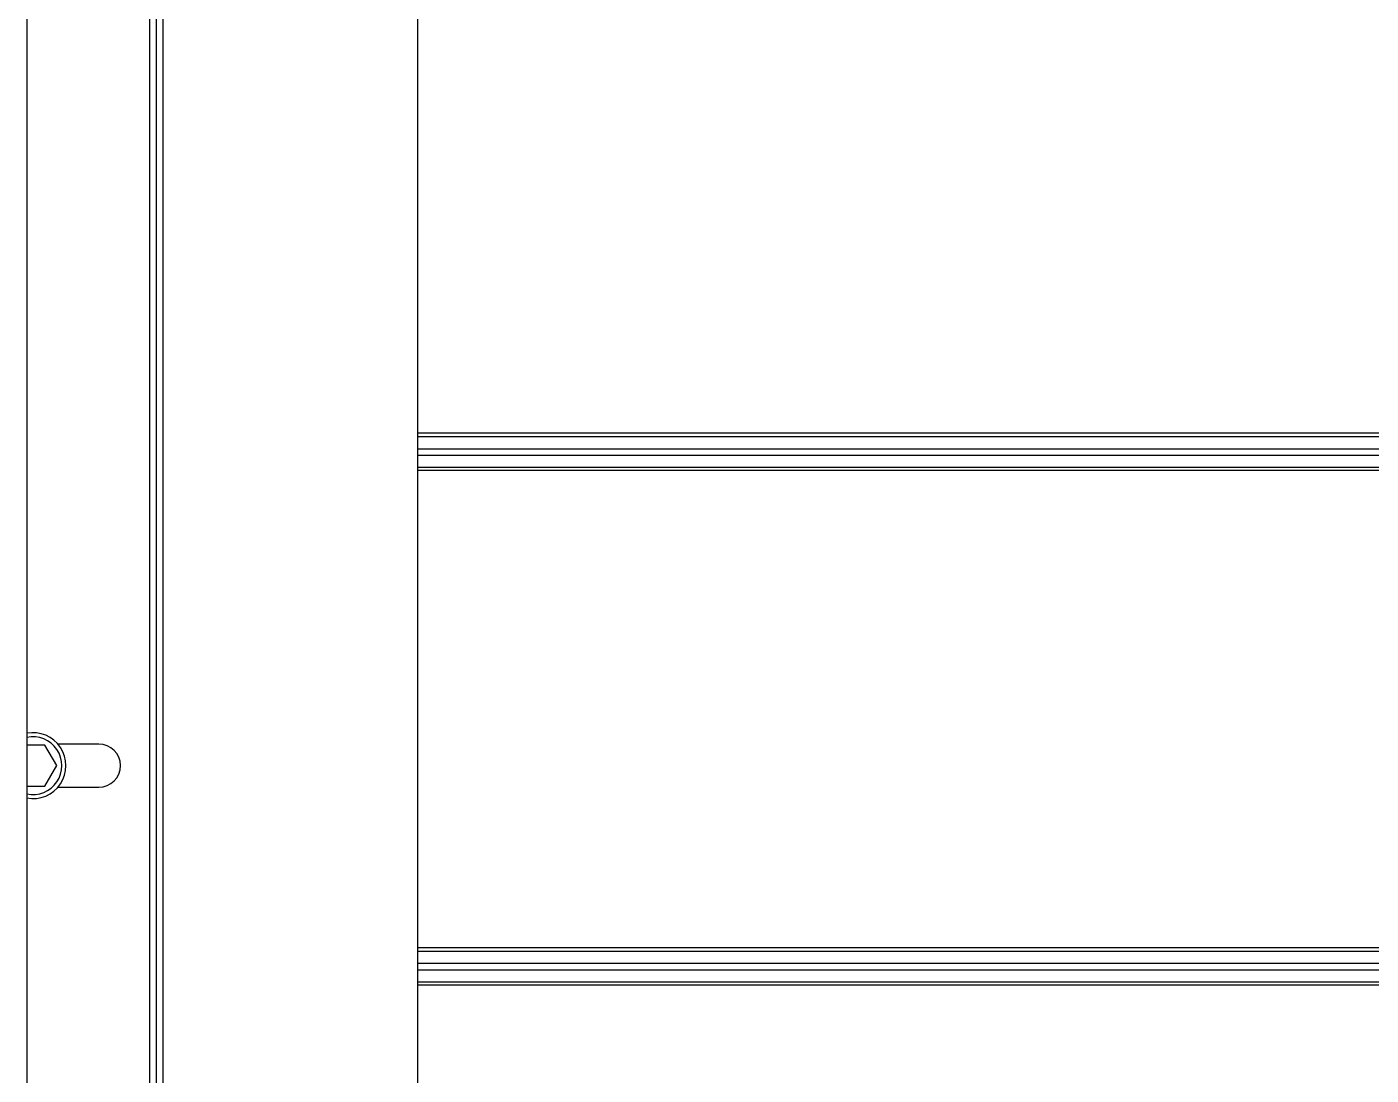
# Model space of a CAD drawing. Header units: millimetres. Extents: x 21899 to 38731, y -5425 to 3612.
# Drawn here: x 22209.1 to 22535.6, y -5168.4 to -4913.7 of the extents above; entities that cross this region are included whole.
import ezdxf

# ---------------------------------------------------------------- set-up
doc = ezdxf.new("R2010")
doc.units = ezdxf.units.MM

msp = doc.modelspace()

# ---------------------------------------------------------------- linework, layer by layer
at = {"color": 7, "linetype": 'Continuous'}
for p, q in [((22209.07, -2795.66), (22209.07, -5293.02)), ((22213.46, -5088.18), (22209.07, -5088.18)), ((22216.35, -5093.18), (22213.46, -5088.18)), ((22226.57, -5087.93), (22216.61, -5087.93)), ((22213.46, -5098.18), (22216.35, -5093.18)), ((22209.07, -5098.18), (22213.46, -5098.18)), ((22216.61, -5098.43), (22226.57, -5098.43))]:
    msp.add_line(p, q, dxfattribs=at)
at = {"color": 3, "linetype": 'Continuous'}
for p, q in [((22240.57, -5130.61), (22240.57, -4233.21)), ((22304.07, -5130.61), (22304.07, -4776.47)), ((22240.57, -5300.53), (22240.57, -5130.61)), ((22304.07, -5183.47), (22304.07, -5130.61))]:
    msp.add_line(p, q, dxfattribs=at)
at = {"color": 9, "linetype": 'Continuous'}
for p, q in [((22238.9, -4530.52), (22238.9, -5300.53)), ((22242.07, -4776.47), (22242.07, -5130.61)), ((22381.77, -5012.45), (22304.07, -5012.45)), ((23153.26, -5012.45), (22358.76, -5012.45)), ((22304.07, -5013.22), (22381.77, -5013.22)), ((22358.76, -5013.22), (23153.26, -5013.22)), ((22304.07, -5016.19), (22381.77, -5016.19)), ((22304.07, -5017.74), (22381.77, -5017.74)), ((22358.76, -5016.19), (23153.26, -5016.19)), ((22358.76, -5017.74), (23153.26, -5017.74)), ((22304.07, -5020.71), (22381.77, -5020.71)), ((22381.77, -5021.49), (22304.07, -5021.49)), ((22358.76, -5020.71), (23153.26, -5020.71)), ((23153.26, -5021.49), (22358.76, -5021.49)), ((22242.07, -5130.61), (22242.07, -5300.53)), ((22381.77, -5137.45), (22304.07, -5137.45)), ((22304.07, -5138.22), (22381.77, -5138.22)), ((23153.26, -5137.45), (22358.76, -5137.45)), ((22358.76, -5138.22), (23153.26, -5138.22)), ((22304.07, -5141.19), (22381.77, -5141.19)), ((22304.07, -5142.74), (22381.77, -5142.74)), ((22358.76, -5141.19), (23153.26, -5141.19)), ((22358.76, -5142.74), (23153.26, -5142.74)), ((22304.07, -5145.71), (22381.77, -5145.71)), ((22381.77, -5146.49), (22304.07, -5146.49)), ((22358.76, -5145.71), (23153.26, -5145.71)), ((23153.26, -5146.49), (22358.76, -5146.49))]:
    msp.add_line(p, q, dxfattribs=at)
at = {"color": 7, "linetype": 'Continuous'}
for centre, radius, start, end in [((22210.57, -5093.18), 8, 259.193, 100.807), ((22210.57, -5093.18), 7, 257.626, 102.374), ((22226.57, -5093.18), 5.25, 270, 90)]:
    msp.add_arc(centre, radius, start, end, dxfattribs=at)

doc.saveas('drawing.dxf')
